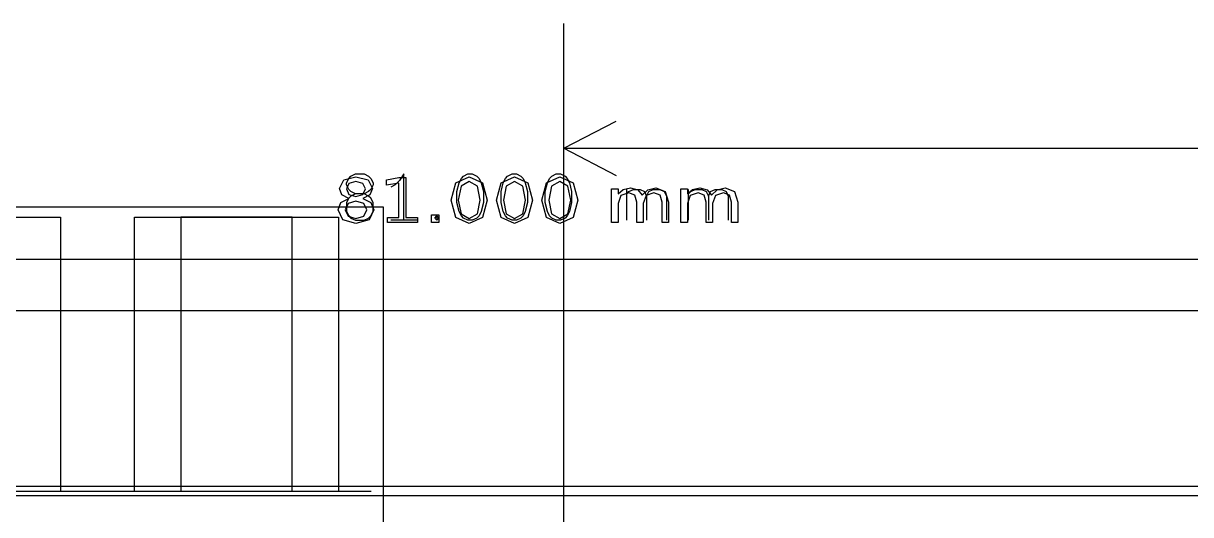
# Model space of a CAD drawing. Extents: x 114 to 258, y 8 to 198.
# Drawn here: x 195.38 to 220.57, y 187.4 to 198.01 of the extents above; entities that cross this region are included whole.
import ezdxf

# ---------------------------------------------------------------- set-up
doc = ezdxf.new("R2010")
doc.units = 0

msp = doc.modelspace()

# ---------------------------------------------------------------- linework, layer by layer
at = {"layer": 'Layer 1', "color": 7}
for points in [[(207.0481, 174.81022), (207.0481, 198.00804)], [(207.0481, 195.31056), (208.17586, 195.89476)], [(207.0481, 195.31056), (208.17586, 194.72382)], [(207.0481, 195.31056), (255.5494, 195.31056)], [(202.54722, 194.32758), (202.4507, 194.37584), (202.40244, 194.42156), (202.35672, 194.51808), (202.35672, 194.56634), (202.40244, 194.66032), (202.4507, 194.70858), (202.54722, 194.75684), (202.73772, 194.75684), (202.8317, 194.70858), (202.87996, 194.66032), (202.92822, 194.56634), (202.92822, 194.51808), (202.87996, 194.42156), (202.8317, 194.37584), (202.73772, 194.32758), (202.54722, 194.32758), (202.4507, 194.27932), (202.40244, 194.23106), (202.35672, 194.13708), (202.35672, 193.94658), (202.40244, 193.85006), (202.4507, 193.80434), (202.54722, 193.75608), (202.73772, 193.75608), (202.8317, 193.80434), (202.87996, 193.85006), (202.92822, 193.94658), (202.92822, 194.13708), (202.87996, 194.23106), (202.8317, 194.27932), (202.73772, 194.32758)], [(203.5937, 193.75608), (203.5937, 194.75684), (203.49972, 194.61206), (203.4032, 194.51808), (203.30922, 194.46982)], [(204.97546, 194.75684), (205.06944, 194.75684), (205.16596, 194.70858), (205.21422, 194.66032), (205.25994, 194.56634), (205.3082, 194.37584), (205.3082, 194.13708), (205.25994, 193.94658), (205.21422, 193.85006), (205.16596, 193.80434), (205.06944, 193.75608), (204.97546, 193.75608), (204.87894, 193.80434), (204.83322, 193.85006), (204.78496, 193.94658), (204.7367, 194.13708), (204.7367, 194.37584), (204.78496, 194.56634), (204.83322, 194.66032), (204.87894, 194.70858), (204.97546, 194.75684)], [(205.92796, 194.75684), (206.02194, 194.75684), (206.11846, 194.70858), (206.16418, 194.66032), (206.21244, 194.56634), (206.2607, 194.37584), (206.2607, 194.13708), (206.21244, 193.94658), (206.16418, 193.85006), (206.11846, 193.80434), (206.02194, 193.75608), (205.92796, 193.75608), (205.83144, 193.80434), (205.78318, 193.85006), (205.73746, 193.94658), (205.6892, 194.13708), (205.6892, 194.37584), (205.73746, 194.56634), (205.78318, 194.66032), (205.83144, 194.70858), (205.92796, 194.75684)], [(206.88046, 194.75684), (206.97444, 194.75684), (207.07096, 194.70858), (207.11668, 194.66032), (207.16494, 194.56634), (207.2132, 194.37584), (207.2132, 194.13708), (207.16494, 193.94658), (207.11668, 193.85006), (207.07096, 193.80434), (206.97444, 193.75608), (206.88046, 193.75608), (206.78394, 193.80434), (206.73568, 193.85006), (206.68996, 193.94658), (206.6417, 194.13708), (206.6417, 194.37584), (206.68996, 194.56634), (206.73568, 194.66032), (206.78394, 194.70858), (206.88046, 194.75684)], [(202.406131, 194.224586), (202.253771, 194.303361), (202.19973, 194.444637), (202.295051, 194.628882), (202.557741, 194.69659), (202.820433, 194.628882), (202.915751, 194.444637), (202.860961, 194.303361), (202.710103, 194.224586), (202.880476, 194.137997), (202.94202, 193.980445), (202.842198, 193.763648), (202.557741, 193.688127), (202.272534, 193.763648), (202.173462, 193.980445), (202.235006, 194.137997), (202.406131, 194.224586), (202.406131, 194.224586)], [(202.350591, 194.432268), (202.404629, 194.314429), (202.557741, 194.272111), (202.710103, 194.314429), (202.765642, 194.432268), (202.710103, 194.550106), (202.557741, 194.592424), (202.404629, 194.550106), (202.350591, 194.432268), (202.350591, 194.432268)], [(203.237734, 193.817685), (203.485415, 193.817685), (203.485415, 194.559221), (203.215969, 194.512346), (203.215969, 194.632137), (203.483914, 194.679012), (203.635524, 194.679012), (203.635524, 193.817685), (203.883202, 193.817685), (203.883202, 193.707008), (203.237734, 193.707008), (203.237734, 193.817685)], [(205.002265, 194.69659), (205.289724, 194.567033), (205.389546, 194.192033), (205.289724, 193.817034), (205.002265, 193.688127), (204.714056, 193.817034), (204.614983, 194.192033), (204.714056, 194.567033), (205.002265, 194.69659), (205.002265, 194.69659)], [(205.002265, 194.592424), (204.825887, 194.492163), (204.767345, 194.192033), (204.825887, 193.891903), (205.002265, 193.792294), (205.178642, 193.891903), (205.237936, 194.192033), (205.178642, 194.492163), (205.002265, 194.592424), (205.002265, 194.592424)], [(205.980223, 194.69659), (206.267682, 194.567033), (206.367504, 194.192033), (206.267682, 193.817034), (205.980223, 193.688127), (205.692014, 193.817034), (205.592944, 194.192033), (205.692014, 194.567033), (205.980223, 194.69659), (205.980223, 194.69659)], [(205.980223, 194.592424), (205.803845, 194.492163), (205.745304, 194.192033), (205.803845, 193.891903), (205.980223, 193.792294), (206.156603, 193.891903), (206.215894, 194.192033), (206.156603, 194.492163), (205.980223, 194.592424), (205.980223, 194.592424)], [(206.958184, 194.69659), (207.245641, 194.567033), (207.345465, 194.192033), (207.245641, 193.817034), (206.958184, 193.688127), (206.669975, 193.817034), (206.570903, 194.192033), (206.669975, 194.567033), (206.958184, 194.69659), (206.958184, 194.69659)], [(206.958184, 194.592424), (206.781806, 194.492163), (206.723262, 194.192033), (206.781806, 193.891903), (206.958184, 193.792294), (207.134562, 193.891903), (207.193855, 194.192033), (207.134562, 194.492163), (206.958184, 194.592424), (206.958184, 194.592424)], [(208.735473, 194.2962), (208.859313, 194.415341), (209.028937, 194.453752), (209.231583, 194.373674), (209.302886, 194.147111), (209.302886, 193.707008), (209.164034, 193.707008), (209.164034, 194.143205), (209.121253, 194.298804), (208.990659, 194.349585), (208.821035, 194.287737), (208.758739, 194.119117), (208.758739, 193.707008), (208.61989, 193.707008), (208.61989, 194.143205), (208.577109, 194.298804), (208.445011, 194.349585), (208.276891, 194.287085), (208.214595, 194.119117), (208.214595, 193.707008), (208.075743, 193.707008), (208.075743, 194.436174), (208.214595, 194.436174), (208.214595, 194.322893), (208.327927, 194.421851), (208.48479, 194.453752), (208.640154, 194.413387), (208.735473, 194.2962), (208.735473, 194.2962)], [(208.40446, 193.75608), (208.40446, 194.42156)], [(208.40446, 194.32758), (208.45018, 194.37584), (208.5467, 194.42156), (208.68894, 194.42156), (208.78546, 194.37584), (208.83118, 194.27932), (208.83118, 193.75608)], [(208.83118, 194.27932), (208.87944, 194.37584), (208.97596, 194.42156), (209.1182, 194.42156), (209.21218, 194.37584), (209.26044, 194.27932), (209.26044, 193.75608)], [(210.23281, 194.2962), (210.356648, 194.415341), (210.526272, 194.453752), (210.728918, 194.373674), (210.800221, 194.147111), (210.800221, 193.707008), (210.661369, 193.707008), (210.661369, 194.143205), (210.618588, 194.298804), (210.487994, 194.349585), (210.31837, 194.287737), (210.256077, 194.119117), (210.256077, 193.707008), (210.117225, 193.707008), (210.117225, 194.143205), (210.074444, 194.298804), (209.942349, 194.349585), (209.774226, 194.287085), (209.711933, 194.119117), (209.711933, 193.707008), (209.573081, 193.707008), (209.573081, 194.436174), (209.711933, 194.436174), (209.711933, 194.322893), (209.825262, 194.421851), (209.982128, 194.453752), (210.137489, 194.413387), (210.23281, 194.2962), (210.23281, 194.2962)], [(209.73796, 193.75608), (209.73796, 194.42156)], [(209.73796, 194.32758), (209.78368, 194.37584), (209.8802, 194.42156), (210.02244, 194.42156), (210.11896, 194.37584), (210.16468, 194.27932), (210.16468, 193.75608)], [(210.16468, 194.27932), (210.21294, 194.37584), (210.30946, 194.42156), (210.4517, 194.42156), (210.54568, 194.37584), (210.59394, 194.27932), (210.59394, 193.75608)], [(203.1492, 194.04056), (171.80814, 194.04056)], [(202.557741, 194.168596), (202.387368, 194.118466), (202.325823, 193.980445), (202.387368, 193.842424), (202.557741, 193.792294), (202.728114, 193.842424), (202.79041, 193.980445), (202.728114, 194.118466), (202.557741, 194.168596), (202.557741, 194.168596)], [(203.1492, 171.5387), (203.1492, 194.04056)], [(178.7779, 193.81958), (196.17944, 193.81958)], [(196.17944, 193.81958), (196.17944, 187.91916)], [(197.7771, 187.91916), (197.7771, 193.81958)], [(197.7771, 193.81958), (202.17892, 193.81958)], [(201.17816, 193.81958), (198.77786, 193.81958)], [(198.77786, 193.81958), (198.77786, 187.91916)], [(201.17816, 187.91916), (201.17816, 193.81958)], [(202.17892, 193.81958), (202.17892, 187.91916)], [(203.88072, 193.75608), (203.30922, 193.75608)], [(204.189424, 193.872372), (204.34779, 193.872372), (204.34779, 193.707008), (204.189424, 193.707008), (204.189424, 193.872372)], [(204.30744, 193.85006), (204.3557, 193.80434), (204.30744, 193.75608), (204.26172, 193.80434), (204.30744, 193.85006), (204.30744, 193.75608)], [(246.99976, 192.90772), (165.99916, 192.90772)], [(113.54816, 191.81044), (256.54762, 191.81044)], [(244.99824, 188.00806), (167.99814, 188.00806)], [(136.54786, 187.80994), (237.54842, 187.80994)], [(172.04944, 187.909), (202.88758, 187.909)]]:
    msp.add_lwpolyline(points, dxfattribs=at)

doc.saveas('drawing.dxf')
